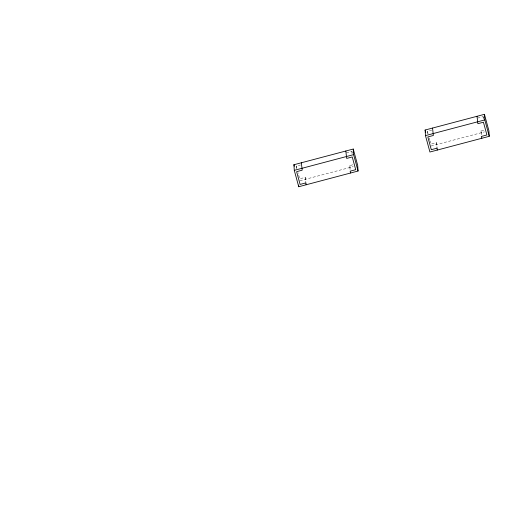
<?xml version="1.0" encoding="UTF-8"?>
<svg xmlns="http://www.w3.org/2000/svg" width="515" height="515" viewBox="0 0 515 515"><rect width="100%" height="100%" fill="white"/><g stroke="black" fill="none" stroke-linecap="round" stroke-linejoin="round"><path stroke-width="0.39" stroke-dasharray="2.58 1.93" d="M296.428 168.469L296.28 166.075L300.451 164.974M346.331 152.826L351.893 151.359L352.505 153.605M427.624 133.752L427.469 131.357L431.641 130.25M477.521 118.109L483.083 116.635L483.488 118.135M306.103 183.971L305.305 177.36L299.743 178.827L298.114 172.828M350.046 169.577L349.794 165.585L354.661 164.291M437.293 149.247L436.495 142.636L430.933 144.11L430.122 141.11M481.242 134.853L480.984 130.862L483.765 130.128M299.865 180.752L353.258 166.622M431.061 146.028L484.448 131.898M480.984 130.862L481.634 135.078M427.469 131.357L428.081 133.604M429.304 138.104L429.916 140.357M349.794 165.585L350.445 169.802M296.28 166.075L296.891 168.328M483.083 116.635L483.237 119.029M436.495 142.636L436.797 147.425M351.893 151.359L352.041 153.753M305.305 177.36L305.607 182.149"/><path stroke-width="0.77" d="M293.93 164.742L353.251 149.047L357.706 165.444L358.06 171.032L298.739 186.733L294.284 170.336L293.93 164.742L294.335 166.236M425.12 130.025L484.441 114.324L488.896 130.72L489.25 136.308L429.928 152.009L425.474 135.612L425.12 130.025L425.731 132.258M294.284 170.336L353.605 154.635L353.251 149.047M425.474 135.612L484.795 119.911L484.441 114.324M484.795 119.911L489.25 136.308M481.834 138.271L481.338 136.449L486.9 134.975L483.437 122.222L477.875 123.697L477.025 116.287M437.344 150.045L436.849 148.223L431.287 149.698L427.823 136.945L433.385 135.471L432.536 128.061M353.605 154.635L358.06 171.032M350.644 172.995L350.149 171.173L355.71 169.699L352.247 156.946L346.685 158.42L345.835 151.004M306.155 184.769L305.659 182.947L300.097 184.422L296.634 171.662L302.196 170.195L301.346 162.785M298.636 185.136L298.739 186.733"/></g></svg>
